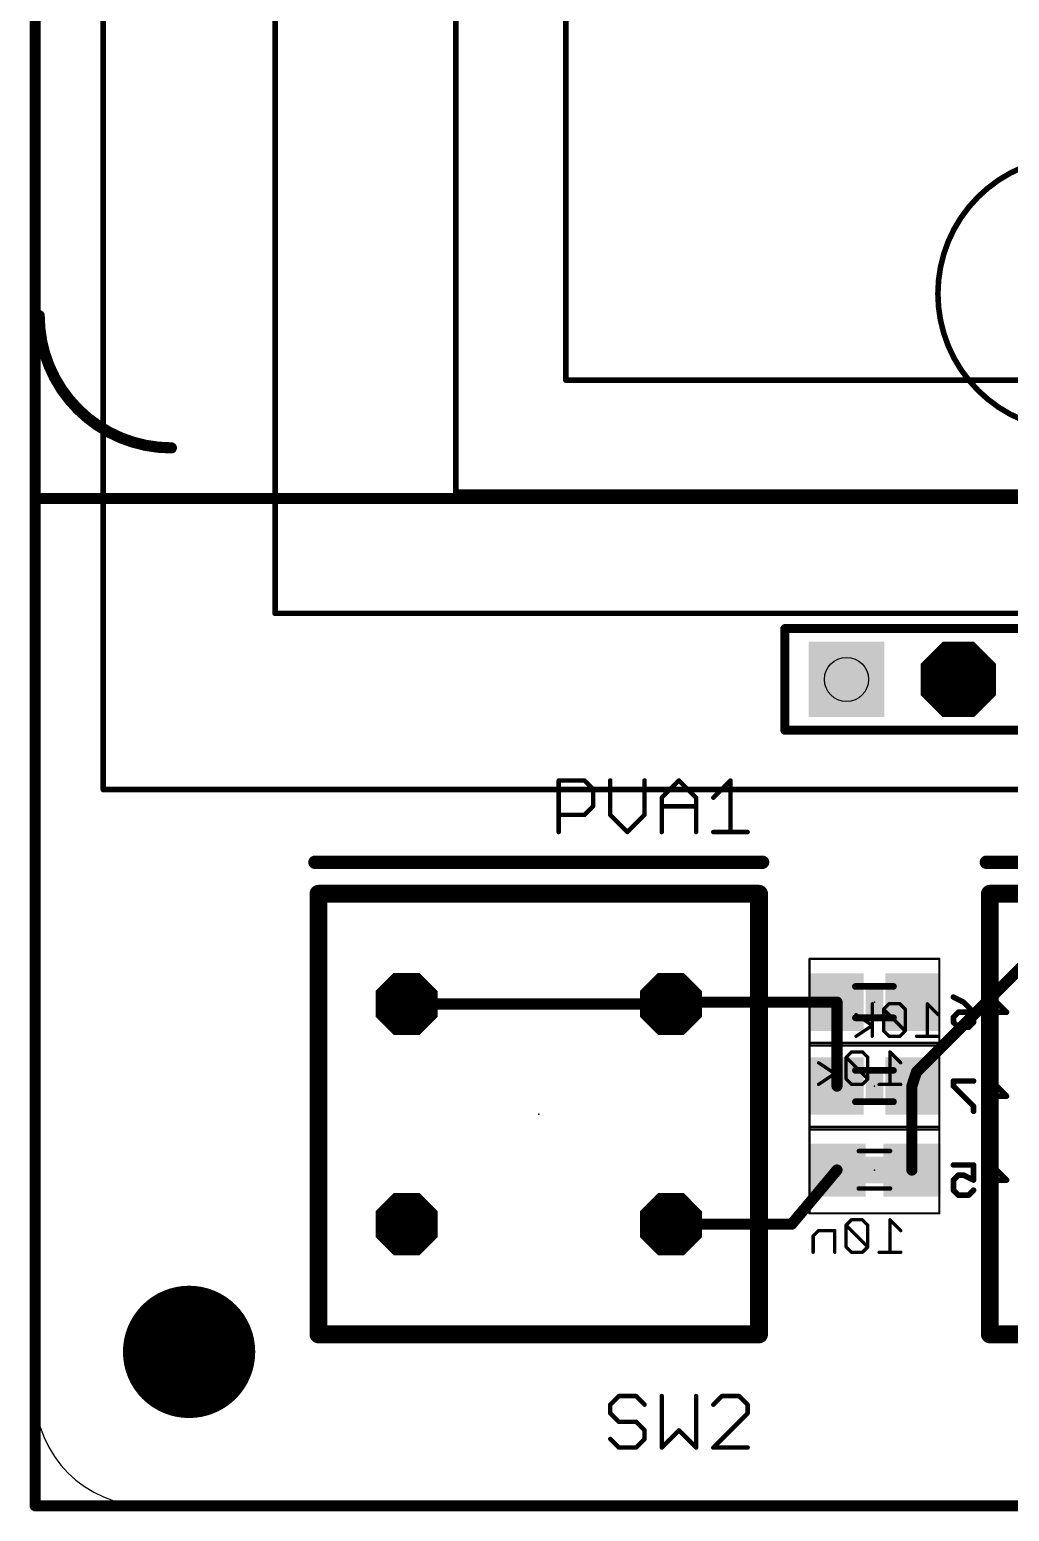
# Model space of a CAD drawing. Extents: x -0.1 to 85.2, y -25.2 to 58.4.
# Drawn here: x -0.13 to 22.11, y -24.26 to 9.37 of the extents above; entities that cross this region are included whole.
import ezdxf

# ---------------------------------------------------------------- set-up
doc = ezdxf.new("R2010")
doc.units = 0
for name, color, linetype in [('1', 22, 'CONTINUOUS'), ('16', 175, 'CONTINUOUS'), ('17', 82, 'CONTINUOUS'), ('20', 7, 'CONTINUOUS'), ('21', 253, 'CONTINUOUS'), ('23', 7, 'CONTINUOUS'), ('24', 7, 'CONTINUOUS'), ('25', 253, 'CONTINUOUS'), ('26', 253, 'CONTINUOUS'), ('27', 253, 'CONTINUOUS'), ('28', 253, 'CONTINUOUS'), ('29', 253, 'CONTINUOUS'), ('30', 253, 'CONTINUOUS'), ('32', 253, 'CONTINUOUS'), ('36', 253, 'CONTINUOUS'), ('40', 175, 'CONTINUOUS'), ('44', 253, 'CONTINUOUS'), ('49', 253, 'CONTINUOUS'), ('52', 253, 'CONTINUOUS')]:
    doc.layers.add(name, color=color, linetype=linetype)

# ---------------------------------------------------------------- blocks, each defined once
blk = doc.blocks.new('RECT')
blk.add_solid([(-0.5, -0.5), (0.5, -0.5), (-0.5, 0.5), (0.5, 0.5)])
blk = doc.blocks.new('OCTAGONP')
at = {"const_width": 0.5}
blk.add_lwpolyline([(-0.25, -0.1036), (-0.25, 0.1036), (-0.1036, 0.25), (0.1036, 0.25), (0.25, 0.1036), (0.25, -0.1036), (0.1036, -0.25), (-0.1036, -0.25), (-0.25, -0.1036), (-0.25, 0.1036)], dxfattribs=at)
blk = doc.blocks.new('SQUAREP')
blk.add_solid([(-0.5, -0.5), (0.5, -0.5), (-0.5, 0.5), (0.5, 0.5)])

msp = doc.modelspace()

# ---------------------------------------------------------------- linework, layer by layer
at = {"layer": '1', "const_width": 0.254}
for points in [[(0, 27.305), (0, -24.13)], [(0, -24.13), (85.09, -24.13)]]:
    msp.add_lwpolyline(points, dxfattribs=at)
at = {"layer": '1', "const_width": 0.127}
for points in [[(0, -24.0665, 1), (0, -24.1935)], [(-0.0635, -24.13, 1), (0.0635, -24.13)]]:
    msp.add_lwpolyline(points, format="xyb", dxfattribs=at)
at = {"layer": '16', "const_width": 0.254}
for points in [[(0, -1.27), (45.72, -1.27)], [(0, -24.13), (0, -1.27)], [(24.765, -9.525), (20.0025, -14.2875)], [(14.43, -12.74), (8.43, -12.74)], [(14.47, -12.7), (14.43, -12.74)], [(18.2, -12.7), (14.47, -12.7)], [(18.2, -14.605), (18.2, -12.7)], [(20.0025, -14.2875), (19.9, -14.605)], [(19.9, -16.51), (19.9, -14.605)], [(17.17, -17.74), (18.2, -16.51)], [(14.43, -17.74), (17.17, -17.74)], [(85.09, -24.13), (0, -24.13)]]:
    msp.add_lwpolyline(points, dxfattribs=at)
at = {"layer": '16', "const_width": 0.127}
for points in [[(0, -1.2065, 1), (0, -1.3335)], [(0.0635, -1.27, 1), (-0.0635, -1.27)], [(8.43, -12.6765, 1), (8.43, -12.8035)], [(14.3851, -12.6951, 1), (14.4749, -12.7849)], [(14.47, -12.6365, 1), (14.47, -12.7635)], [(14.5149, -12.7449, 1), (14.4251, -12.6551)], [(14.43, -12.8035, 1), (14.43, -12.6765)], [(18.2635, -12.7, 1), (18.1365, -12.7)], [(18.2, -12.7635, 1), (18.2, -12.6365)], [(19.9576, -14.2426, 1), (20.0474, -14.3324)], [(20.0629, -14.307, 1), (19.9421, -14.268)], [(18.1365, -14.605, 1), (18.2635, -14.605)], [(19.9635, -14.605, 1), (19.8365, -14.605)], [(19.8396, -14.5855, 1), (19.9604, -14.6245)], [(18.2487, -16.5508, 1), (18.1513, -16.4692)], [(19.8365, -16.51, 1), (19.9635, -16.51)], [(14.43, -17.6765, 1), (14.43, -17.8035)], [(17.1213, -17.6992, 1), (17.2187, -17.7808)], [(17.17, -17.8035, 1), (17.17, -17.6765)], [(0, -24.0665, 1), (0, -24.1935)], [(-0.0635, -24.13, 1), (0.0635, -24.13)]]:
    msp.add_lwpolyline(points, format="xyb", dxfattribs=at)
at = {"layer": '20'}
for p, q in [((0, 53.34), (0, -21.59)), ((2.54, -24.13), (82.55, -24.13))]:
    msp.add_line(p, q, dxfattribs=at)
msp.add_circle((3.4925, -20.6375), 1.4, dxfattribs=at)
msp.add_arc((2.54, -21.59), 2.54, 180, 270, dxfattribs=at)
at = {"layer": '21'}
for points, const_width in [([(17.016, -4.22), (68.074, -4.22)], 0.2032), ([(17.016, -6.53), (17.016, -4.22)], 0.2032), ([(68.074, -6.53), (17.016, -6.53)], 0.2032), ([(16.51, -9.525), (6.35, -9.525)], 0.3048), ([(31.75, -9.525), (21.59, -9.525)], 0.3048), ([(6.43, -20.24), (6.43, -10.24)], 0.4064), ([(6.43, -10.24), (16.43, -10.24)], 0.4064), ([(16.43, -10.24), (16.43, -20.24)], 0.4064), ([(21.67, -20.24), (21.67, -10.24)], 0.4064), ([(21.67, -10.24), (31.67, -10.24)], 0.4064), ([(16.43, -20.24), (6.43, -20.24)], 0.4064), ([(31.67, -20.24), (21.67, -20.24)], 0.4064)]:
    msp.add_lwpolyline(points, dxfattribs=dict(at, const_width=const_width))
for points, const_width in [([(17.016, -4.1692, 1), (17.016, -4.2708)], 0.1016), ([(17.0668, -4.22, 1), (16.9652, -4.22)], 0.1016), ([(17.016, -6.4792, 1), (17.016, -6.5808)], 0.1016), ([(16.9652, -6.53, 1), (17.0668, -6.53)], 0.1016), ([(6.35, -9.4488, 1), (6.35, -9.6012)], 0.1524), ([(16.51, -9.6012, 1), (16.51, -9.4488)], 0.1524), ([(21.59, -9.4488, 1), (21.59, -9.6012)], 0.1524), ([(6.5316, -10.24, 1), (6.3284, -10.24)], 0.2032), ([(6.43, -10.1384, 1), (6.43, -10.3416)], 0.2032), ([(16.5316, -10.24, 1), (16.3284, -10.24)], 0.2032), ([(16.43, -10.3416, 1), (16.43, -10.1384)], 0.2032), ([(21.7716, -10.24, 1), (21.5684, -10.24)], 0.2032), ([(21.67, -10.1384, 1), (21.67, -10.3416)], 0.2032), ([(6.43, -20.1384, 1), (6.43, -20.3416)], 0.2032), ([(6.3284, -20.24, 1), (6.5316, -20.24)], 0.2032), ([(16.3284, -20.24, 1), (16.5316, -20.24)], 0.2032), ([(16.43, -20.3416, 1), (16.43, -20.1384)], 0.2032), ([(21.67, -20.1384, 1), (21.67, -20.3416)], 0.2032), ([(21.5684, -20.24, 1), (21.7716, -20.24)], 0.2032)]:
    msp.add_lwpolyline(points, format="xyb", dxfattribs=dict(at, const_width=const_width))
at = {"layer": '23'}
msp.add_point((11.43, -15.24), dxfattribs=at)
at = {"layer": '24'}
for p in [(19.05, -12.7), (19.05, -14.605), (19.05, -16.51)]:
    msp.add_point(p, dxfattribs=at)
at = {"layer": '25', "const_width": 0.0508}
for points in [[(13.0346, -21.8167, 1), (13.0706, -21.8527)], [(13.078, -21.8347, 1), (13.0272, -21.8347)], [(13.2475, -21.6144, 1), (13.2475, -21.6652)], [(13.2655, -21.6578, 1), (13.2295, -21.6218)], [(13.6553, -21.6218, 1), (13.6193, -21.6578)], [(13.6373, -21.6652, 1), (13.6373, -21.6144)], [(13.8142, -21.8527, 1), (13.8502, -21.8167)], [(14.2474, -21.6398, 1), (14.1966, -21.6398)], [(15.027, -21.6398, 1), (14.9762, -21.6398)], [(15.3734, -21.8167, 1), (15.4094, -21.8527)], [(15.5863, -21.6144, 1), (15.5863, -21.6652)], [(15.6043, -21.6578, 1), (15.5683, -21.6218)], [(15.9941, -21.6218, 1), (15.9581, -21.6578)], [(15.9761, -21.6652, 1), (15.9761, -21.6144)], [(16.1964, -21.8347, 1), (16.1456, -21.8347)], [(16.153, -21.8527, 1), (16.189, -21.8167)], [(13.0706, -22.0116, 1), (13.0346, -22.0476)], [(13.0272, -22.0296, 1), (13.078, -22.0296)], [(13.2475, -22.1991, 1), (13.2475, -22.2499)], [(13.2295, -22.2425, 1), (13.2655, -22.2065)], [(13.6553, -22.2065, 1), (13.6193, -22.2425)], [(13.6373, -22.2499, 1), (13.6373, -22.1991)], [(16.1456, -22.0296, 1), (16.1964, -22.0296)], [(16.189, -22.0476, 1), (16.153, -22.0116)], [(13.8576, -22.4194, 1), (13.8068, -22.4194)], [(13.8142, -22.4374, 1), (13.8502, -22.4014)], [(14.6298, -22.4014, 1), (14.5938, -22.4374)], [(14.6298, -22.4374, 1), (14.5938, -22.4014)], [(13.0706, -22.5963, 1), (13.0346, -22.6323)], [(13.2475, -22.7838, 1), (13.2475, -22.8346)], [(13.2295, -22.8272, 1), (13.2655, -22.7912)], [(13.6193, -22.7912, 1), (13.6553, -22.8272)], [(13.6373, -22.8346, 1), (13.6373, -22.7838)], [(13.8068, -22.6143, 1), (13.8576, -22.6143)], [(13.8502, -22.6323, 1), (13.8142, -22.5963)], [(14.204, -22.7912, 1), (14.24, -22.8272)], [(14.1966, -22.8092, 1), (14.2474, -22.8092)], [(14.9762, -22.8092, 1), (15.027, -22.8092)], [(14.9836, -22.8272, 1), (15.0196, -22.7912)], [(15.3734, -22.7912, 1), (15.4094, -22.8272)], [(15.3914, -22.7838, 1), (15.3914, -22.8346)], [(16.171, -22.8346, 1), (16.171, -22.7838)]]:
    msp.add_lwpolyline(points, format="xyb", dxfattribs=at)
at = {"layer": '25', "const_width": 0.1016}
for points in [[(13.2475, -21.6398), (13.0526, -21.8347)], [(13.0526, -21.8347), (13.0526, -22.0296)], [(13.6373, -21.6398), (13.2475, -21.6398)], [(13.8322, -21.8347), (13.6373, -21.6398)], [(14.222, -21.6398), (14.222, -22.8092)], [(15.0016, -22.8092), (15.0016, -21.6398)], [(15.5863, -21.6398), (15.3914, -21.8347)], [(15.9761, -21.6398), (15.5863, -21.6398)], [(16.171, -21.8347), (15.9761, -21.6398)], [(16.171, -22.0296), (16.171, -21.8347)], [(13.0526, -22.0296), (13.2475, -22.2245)], [(13.2475, -22.2245), (13.6373, -22.2245)], [(13.6373, -22.2245), (13.8322, -22.4194)], [(15.3914, -22.8092), (16.171, -22.0296)], [(13.8322, -22.4194), (13.8322, -22.6143)], [(14.222, -22.8092), (14.6118, -22.4194)], [(14.6118, -22.4194), (15.0016, -22.8092)], [(13.2475, -22.8092), (13.0526, -22.6143)], [(13.6373, -22.8092), (13.2475, -22.8092)], [(13.8322, -22.6143), (13.6373, -22.8092)], [(16.171, -22.8092), (15.3914, -22.8092)]]:
    msp.add_lwpolyline(points, dxfattribs=at)
at = {"layer": '26', "const_width": 0.127}
for points in [[(20.8421, -12.5851), (21.0709, -12.6995)], [(21.0709, -12.6995), (21.2997, -12.9283)], [(21.7049, -13.2715), (21.7049, -12.5851)], [(21.7049, -12.5851), (22.0481, -12.9283)], [(20.8421, -13.0427), (20.9565, -12.9283)], [(20.8421, -13.1571), (20.8421, -13.0427)], [(20.9565, -13.2715), (20.8421, -13.1571)], [(20.9565, -12.9283), (21.2997, -12.9283)], [(21.2997, -13.1571), (21.1853, -13.2715)], [(21.2997, -12.9283), (21.2997, -13.1571)], [(22.0481, -12.9283), (21.5905, -12.9283)], [(21.1853, -13.2715), (20.9565, -13.2715)], [(21.2997, -14.4901), (20.8421, -14.4901)], [(20.8421, -14.4901), (20.8421, -14.6045)], [(21.7049, -15.1765), (21.7049, -14.4901)], [(21.7049, -14.4901), (22.0481, -14.8333)], [(20.8421, -14.6045), (21.2997, -15.0621)], [(22.0481, -14.8333), (21.5905, -14.8333)], [(21.2997, -15.0621), (21.2997, -15.1765)], [(20.8421, -16.3951), (21.2997, -16.3951)], [(21.2997, -16.3951), (21.2997, -16.7383)], [(21.7049, -17.0815), (21.7049, -16.3951)], [(21.7049, -16.3951), (22.0481, -16.7383)], [(20.9565, -16.6239), (20.8421, -16.7383)], [(20.8421, -16.7383), (20.8421, -16.9671)], [(21.0709, -16.6239), (20.9565, -16.6239)], [(21.2997, -16.7383), (21.0709, -16.6239)], [(22.0481, -16.7383), (21.5905, -16.7383)], [(20.8421, -16.9671), (20.9565, -17.0815)], [(20.9565, -17.0815), (21.1853, -17.0815)], [(21.1853, -17.0815), (21.2997, -16.9671)]]:
    msp.add_lwpolyline(points, dxfattribs=at)
at = {"layer": '26', "const_width": 0.0635}
for points in [[(20.8563, -12.5567, 1), (20.8279, -12.6135)], [(21.0933, -12.6771, 1), (21.0484, -12.722)], [(21.0567, -12.7279, 1), (21.0851, -12.6711)], [(21.7366, -12.5851, 1), (21.6731, -12.5851)], [(21.7273, -12.5627, 1), (21.6824, -12.6076)], [(20.8738, -13.0427, 1), (20.8103, -13.0427)], [(20.8196, -13.0203, 1), (20.8645, -13.0652)], [(20.8645, -13.1347, 1), (20.8196, -13.1796)], [(20.9565, -12.8966, 1), (20.9565, -12.9601)], [(20.9789, -12.9508, 1), (20.934, -12.9059)], [(21.3314, -12.9283, 1), (21.2679, -12.9283)], [(21.2772, -12.9508, 1), (21.3221, -12.9059)], [(21.3221, -13.1796, 1), (21.2772, -13.1347)], [(21.2997, -12.9601, 1), (21.2997, -12.8966)], [(21.5905, -12.8966, 1), (21.5905, -12.9601)], [(22.0256, -12.9508, 1), (22.0705, -12.9059)], [(22.0481, -12.9601, 1), (22.0481, -12.8966)], [(20.8103, -13.1571, 1), (20.8738, -13.1571)], [(20.9565, -13.2398, 1), (20.9565, -13.3033)], [(20.934, -13.294, 1), (20.9789, -13.249)], [(21.1628, -13.249, 1), (21.2077, -13.294)], [(21.1853, -13.3033, 1), (21.1853, -13.2398)], [(21.2679, -13.1571, 1), (21.3314, -13.1571)], [(21.6731, -13.2715, 1), (21.7366, -13.2715)], [(20.8421, -14.4584, 1), (20.8421, -14.5219)], [(20.8738, -14.4901, 1), (20.8103, -14.4901)], [(21.2997, -14.5219, 1), (21.2997, -14.4584)], [(21.7366, -14.4901, 1), (21.6731, -14.4901)], [(21.7273, -14.4677, 1), (21.6824, -14.5126)], [(20.8645, -14.5821, 1), (20.8196, -14.627)], [(20.8103, -14.6045, 1), (20.8738, -14.6045)], [(21.5905, -14.8016, 1), (21.5905, -14.8651)], [(22.0256, -14.8558, 1), (22.0705, -14.8109)], [(22.0481, -14.8651, 1), (22.0481, -14.8016)], [(21.3314, -15.0621, 1), (21.2679, -15.0621)], [(21.2772, -15.0846, 1), (21.3221, -15.0397)], [(21.2679, -15.1765, 1), (21.3314, -15.1765)], [(21.6731, -15.1765, 1), (21.7366, -15.1765)], [(20.8421, -16.3634, 1), (20.8421, -16.4269)], [(21.3314, -16.3951, 1), (21.2679, -16.3951)], [(21.2997, -16.4269, 1), (21.2997, -16.3634)], [(21.7366, -16.3951, 1), (21.6731, -16.3951)], [(21.7273, -16.3727, 1), (21.6824, -16.4176)], [(20.8738, -16.7383, 1), (20.8103, -16.7383)], [(20.8196, -16.7159, 1), (20.8645, -16.7608)], [(20.9565, -16.5922, 1), (20.9565, -16.6557)], [(20.9789, -16.6464, 1), (20.934, -16.6015)], [(21.0851, -16.5955, 1), (21.0567, -16.6523)], [(21.0709, -16.6557, 1), (21.0709, -16.5922)], [(21.2679, -16.7383, 1), (21.3314, -16.7383)], [(21.2855, -16.7667, 1), (21.3139, -16.7099)], [(21.5905, -16.7066, 1), (21.5905, -16.7701)], [(22.0256, -16.7608, 1), (22.0705, -16.7159)], [(22.0481, -16.7701, 1), (22.0481, -16.7066)], [(20.8645, -16.9447, 1), (20.8196, -16.9896)], [(20.8103, -16.9671, 1), (20.8738, -16.9671)], [(20.9565, -17.0498, 1), (20.9565, -17.1133)], [(20.934, -17.104, 1), (20.9789, -17.059)], [(21.1628, -17.059, 1), (21.2077, -17.104)], [(21.1853, -17.1133, 1), (21.1853, -17.0498)], [(21.3221, -16.9896, 1), (21.2772, -16.9447)], [(21.6731, -17.0815, 1), (21.7366, -17.0815)]]:
    msp.add_lwpolyline(points, format="xyb", dxfattribs=at)
at = {"layer": '27', "const_width": 0.1016}
for points in [[(11.8832, -8.8392), (11.8832, -7.6698)], [(11.8832, -7.6698), (12.4679, -7.6698)], [(12.4679, -7.6698), (12.6628, -7.8647)], [(13.0526, -7.6698), (13.0526, -8.4494)], [(13.8322, -8.4494), (13.8322, -7.6698)], [(14.222, -8.0596), (14.6118, -7.6698)], [(14.6118, -7.6698), (15.0016, -8.0596)], [(15.3914, -8.0596), (15.7812, -7.6698)], [(15.7812, -7.6698), (15.7812, -8.8392)], [(12.6628, -7.8647), (12.6628, -8.2545)], [(14.222, -8.8392), (14.222, -8.0596)], [(15.0016, -8.0596), (15.0016, -8.8392)], [(12.4679, -8.4494), (11.8832, -8.4494)], [(12.6628, -8.2545), (12.4679, -8.4494)], [(13.0526, -8.4494), (13.4424, -8.8392)], [(13.4424, -8.8392), (13.8322, -8.4494)], [(14.222, -8.2545), (15.0016, -8.2545)], [(15.3914, -8.8392), (16.171, -8.8392)]]:
    msp.add_lwpolyline(points, dxfattribs=at)
at = {"layer": '27', "const_width": 0.0508}
for points in [[(11.9086, -7.6698, 1), (11.8578, -7.6698)], [(11.8832, -7.6444, 1), (11.8832, -7.6952)], [(12.4859, -7.6518, 1), (12.4499, -7.6878)], [(12.4679, -7.6952, 1), (12.4679, -7.6444)], [(13.078, -7.6698, 1), (13.0272, -7.6698)], [(13.8576, -7.6698, 1), (13.8068, -7.6698)], [(14.6298, -7.6518, 1), (14.5938, -7.6878)], [(14.6298, -7.6878, 1), (14.5938, -7.6518)], [(15.8066, -7.6698, 1), (15.7558, -7.6698)], [(15.7992, -7.6878, 1), (15.7632, -7.6518)], [(12.6882, -7.8647, 1), (12.6374, -7.8647)], [(12.6448, -7.8827, 1), (12.6808, -7.8467)], [(14.204, -8.0416, 1), (14.24, -8.0776)], [(14.2474, -8.0596, 1), (14.1966, -8.0596)], [(15.027, -8.0596, 1), (14.9762, -8.0596)], [(14.9836, -8.0776, 1), (15.0196, -8.0416)], [(15.3734, -8.0416, 1), (15.4094, -8.0776)], [(11.8832, -8.424, 1), (11.8832, -8.4748)], [(12.4499, -8.4314, 1), (12.4859, -8.4674)], [(12.4679, -8.4748, 1), (12.4679, -8.424)], [(12.6374, -8.2545, 1), (12.6882, -8.2545)], [(12.6808, -8.2725, 1), (12.6448, -8.2365)], [(13.0706, -8.4314, 1), (13.0346, -8.4674)], [(13.8502, -8.4674, 1), (13.8142, -8.4314)], [(14.222, -8.2291, 1), (14.222, -8.2799)], [(15.0016, -8.2799, 1), (15.0016, -8.2291)], [(13.0272, -8.4494, 1), (13.078, -8.4494)], [(13.8068, -8.4494, 1), (13.8576, -8.4494)], [(11.8578, -8.8392, 1), (11.9086, -8.8392)], [(13.4244, -8.8212, 1), (13.4604, -8.8572)], [(13.4244, -8.8572, 1), (13.4604, -8.8212)], [(14.1966, -8.8392, 1), (14.2474, -8.8392)], [(14.9762, -8.8392, 1), (15.027, -8.8392)], [(15.3914, -8.8138, 1), (15.3914, -8.8646)], [(15.7558, -8.8392, 1), (15.8066, -8.8392)], [(16.171, -8.8646, 1), (16.171, -8.8138)]]:
    msp.add_lwpolyline(points, format="xyb", dxfattribs=at)
at = {"layer": '28', "const_width": 0.0762}
for points in [[(19.0006, -13.4747), (19.0006, -12.7375)], [(19.3804, -12.7375), (19.2575, -12.8603)], [(19.6261, -12.7375), (19.3804, -12.7375)], [(19.749, -12.8603), (19.6261, -12.7375)], [(20.4974, -12.9832), (20.2517, -12.7375)], [(20.2517, -12.7375), (20.2517, -13.4747)], [(19.0006, -13.229), (18.632, -12.9832)], [(19.2575, -12.8603), (19.2575, -13.3518)], [(19.749, -13.3518), (19.2575, -12.8603)], [(19.749, -13.3518), (19.749, -12.8603)], [(18.632, -13.4747), (19.0006, -13.229)], [(19.2575, -13.3518), (19.3804, -13.4747)], [(19.3804, -13.4747), (19.6261, -13.4747)], [(19.6261, -13.4747), (19.749, -13.3518)], [(20.4974, -13.4747), (20.0059, -13.4747)], [(18.1501, -14.3212), (17.7815, -14.0754)], [(18.1501, -14.5669), (18.1501, -13.8297)], [(18.5299, -13.8297), (18.407, -13.9525)], [(18.407, -13.9525), (18.407, -14.444)], [(18.8985, -14.444), (18.407, -13.9525)], [(18.7756, -13.8297), (18.5299, -13.8297)], [(18.8985, -13.9525), (18.7756, -13.8297)], [(18.8985, -14.444), (18.8985, -13.9525)], [(19.6469, -14.0754), (19.4012, -13.8297)], [(19.4012, -13.8297), (19.4012, -14.5669)], [(17.7815, -14.5669), (18.1501, -14.3212)], [(18.407, -14.444), (18.5299, -14.5669)], [(18.7756, -14.5669), (18.8985, -14.444)], [(18.5299, -14.5669), (18.7756, -14.5669)], [(19.6469, -14.5669), (19.1554, -14.5669)], [(18.5299, -17.6397), (18.407, -17.7625)], [(18.407, -17.7625), (18.407, -18.254)], [(18.8985, -18.254), (18.407, -17.7625)], [(18.7756, -17.6397), (18.5299, -17.6397)], [(18.8985, -17.7625), (18.7756, -17.6397)], [(18.8985, -18.254), (18.8985, -17.7625)], [(19.6469, -17.8854), (19.4012, -17.6397)], [(19.4012, -17.6397), (19.4012, -18.3769)], [(17.7815, -17.8854), (17.6586, -18.0083)], [(17.6586, -18.0083), (17.6586, -18.3769)], [(18.1501, -17.8854), (17.7815, -17.8854)], [(18.1501, -18.3769), (18.1501, -17.8854)], [(18.407, -18.254), (18.5299, -18.3769)], [(18.5299, -18.3769), (18.7756, -18.3769)], [(18.7756, -18.3769), (18.8985, -18.254)], [(19.6469, -18.3769), (19.1554, -18.3769)]]:
    msp.add_lwpolyline(points, dxfattribs=at)
at = {"layer": '28', "const_width": 0.0381}
for points in [[(19.0196, -12.7375, 1), (18.9815, -12.7375)], [(19.3804, -12.7184, 1), (19.3804, -12.7565)], [(19.3939, -12.7509, 1), (19.3669, -12.724)], [(19.6396, -12.724, 1), (19.6127, -12.7509)], [(19.6261, -12.7565, 1), (19.6261, -12.7184)], [(20.2651, -12.724, 1), (20.2382, -12.7509)], [(20.2707, -12.7375, 1), (20.2326, -12.7375)], [(18.6425, -12.9674, 1), (18.6214, -12.9991)], [(19.2766, -12.8603, 1), (19.2385, -12.8603)], [(19.271, -12.8469, 1), (19.244, -12.8738)], [(19.244, -12.8469, 1), (19.271, -12.8738)], [(19.768, -12.8603, 1), (19.7299, -12.8603)], [(19.7355, -12.8738, 1), (19.7625, -12.8469)], [(20.4839, -12.9967, 1), (20.5109, -12.9697)], [(18.6214, -13.4588, 1), (18.6425, -13.4906)], [(19.0111, -13.2448, 1), (18.99, -13.2131)], [(18.99, -13.2448, 1), (19.0111, -13.2131)], [(19.271, -13.3384, 1), (19.244, -13.3653)], [(19.2385, -13.3518, 1), (19.2766, -13.3518)], [(19.3804, -13.4557, 1), (19.3804, -13.4938)], [(19.3669, -13.4882, 1), (19.3939, -13.4612)], [(19.6127, -13.4612, 1), (19.6396, -13.4882)], [(19.6261, -13.4938, 1), (19.6261, -13.4557)], [(19.7299, -13.3518, 1), (19.768, -13.3518)], [(19.7625, -13.3653, 1), (19.7355, -13.3384)], [(19.7355, -13.3653, 1), (19.7625, -13.3384)], [(20.0059, -13.4557, 1), (20.0059, -13.4938)], [(20.4974, -13.4938, 1), (20.4974, -13.4557)], [(18.9815, -13.4747, 1), (19.0196, -13.4747)], [(20.2326, -13.4747, 1), (20.2707, -13.4747)], [(17.792, -14.0596, 1), (17.7709, -14.0913)], [(18.1691, -13.8297, 1), (18.131, -13.8297)], [(18.4205, -13.9391, 1), (18.3935, -13.966)], [(18.3935, -13.9391, 1), (18.4205, -13.966)], [(18.4261, -13.9525, 1), (18.388, -13.9525)], [(18.5299, -13.8106, 1), (18.5299, -13.8487)], [(18.5433, -13.8431, 1), (18.5164, -13.8162)], [(18.7891, -13.8162, 1), (18.7621, -13.8431)], [(18.7756, -13.8487, 1), (18.7756, -13.8106)], [(18.9175, -13.9525, 1), (18.8794, -13.9525)], [(18.885, -13.966, 1), (18.912, -13.9391)], [(19.4146, -13.8162, 1), (19.3877, -13.8431)], [(19.4202, -13.8297, 1), (19.3821, -13.8297)], [(19.6334, -14.0889, 1), (19.6604, -14.0619)], [(18.1606, -14.337, 1), (18.1395, -14.3053)], [(18.1395, -14.337, 1), (18.1606, -14.3053)], [(18.4205, -14.4306, 1), (18.3935, -14.4575)], [(18.388, -14.444, 1), (18.4261, -14.444)], [(18.8794, -14.444, 1), (18.9175, -14.444)], [(18.912, -14.4575, 1), (18.885, -14.4306)], [(18.885, -14.4575, 1), (18.912, -14.4306)], [(17.7709, -14.551, 1), (17.792, -14.5828)], [(18.131, -14.5669, 1), (18.1691, -14.5669)], [(18.5299, -14.5479, 1), (18.5299, -14.586)], [(18.5164, -14.5804, 1), (18.5433, -14.5534)], [(18.7621, -14.5534, 1), (18.7891, -14.5804)], [(18.7756, -14.586, 1), (18.7756, -14.5479)], [(19.1554, -14.5479, 1), (19.1554, -14.586)], [(19.3821, -14.5669, 1), (19.4202, -14.5669)], [(19.6469, -14.586, 1), (19.6469, -14.5479)], [(18.4205, -17.7491, 1), (18.3935, -17.776)], [(18.3935, -17.7491, 1), (18.4205, -17.776)], [(18.4261, -17.7625, 1), (18.388, -17.7625)], [(18.5299, -17.6206, 1), (18.5299, -17.6587)], [(18.5433, -17.6531, 1), (18.5164, -17.6262)], [(18.7891, -17.6262, 1), (18.7621, -17.6531)], [(18.7756, -17.6587, 1), (18.7756, -17.6206)], [(18.9175, -17.7625, 1), (18.8794, -17.7625)], [(18.885, -17.776, 1), (18.912, -17.7491)], [(19.4146, -17.6262, 1), (19.3877, -17.6531)], [(19.4202, -17.6397, 1), (19.3821, -17.6397)], [(17.6776, -18.0083, 1), (17.6395, -18.0083)], [(17.6451, -17.9948, 1), (17.6721, -18.0218)], [(17.7815, -17.8664, 1), (17.7815, -17.9045)], [(17.7949, -17.8989, 1), (17.768, -17.8719)], [(18.1691, -17.8854, 1), (18.131, -17.8854)], [(18.1501, -17.9045, 1), (18.1501, -17.8664)], [(19.6334, -17.8989, 1), (19.6604, -17.8719)], [(17.6395, -18.3769, 1), (17.6776, -18.3769)], [(18.131, -18.3769, 1), (18.1691, -18.3769)], [(18.4205, -18.2406, 1), (18.3935, -18.2675)], [(18.388, -18.254, 1), (18.4261, -18.254)], [(18.5299, -18.3578, 1), (18.5299, -18.3959)], [(18.5164, -18.3904, 1), (18.5433, -18.3634)], [(18.7621, -18.3634, 1), (18.7891, -18.3904)], [(18.7756, -18.3959, 1), (18.7756, -18.3578)], [(18.8794, -18.254, 1), (18.9175, -18.254)], [(18.912, -18.2675, 1), (18.885, -18.2406)], [(18.885, -18.2675, 1), (18.912, -18.2406)], [(19.1554, -18.3578, 1), (19.1554, -18.3959)], [(19.3821, -18.3769, 1), (19.4202, -18.3769)], [(19.6469, -18.3959, 1), (19.6469, -18.3578)]]:
    msp.add_lwpolyline(points, format="xyb", dxfattribs=at)
at = {"layer": '29', "const_width": 1.5016}
msp.add_lwpolyline([(3.4925, -21.3883, 1), (3.4925, -19.8867, 1), (3.4925, -21.3883)], format="xyb", dxfattribs=at)
at = {"layer": '30', "const_width": 1.5016}
msp.add_lwpolyline([(3.4925, -21.3883, 1), (3.4925, -19.8867, 1), (3.4925, -21.3883)], format="xyb", dxfattribs=at)
at = {"layer": '40', "const_width": 0.0508}
for points in [[(20.523, -11.717), (17.577, -11.717)], [(17.577, -11.717), (17.577, -13.683)], [(20.523, -13.683), (20.523, -11.717)], [(20.523, -13.622), (17.577, -13.622)], [(17.577, -13.622), (17.577, -15.588)], [(17.577, -13.683), (20.523, -13.683)], [(20.523, -15.588), (20.523, -13.622)], [(20.523, -15.527), (17.577, -15.527)], [(17.577, -15.527), (17.577, -17.493)], [(17.577, -15.588), (20.523, -15.588)], [(20.523, -17.493), (20.523, -15.527)], [(17.577, -17.493), (20.523, -17.493)]]:
    msp.add_lwpolyline(points, dxfattribs=at)
at = {"layer": '40', "const_width": 0.0254}
for points in [[(17.577, -11.7043, 1), (17.577, -11.7297)], [(17.5897, -11.717, 1), (17.5643, -11.717)], [(20.5357, -11.717, 1), (20.5103, -11.717)], [(20.523, -11.7297, 1), (20.523, -11.7043)], [(17.577, -13.6093, 1), (17.577, -13.6347)], [(17.5897, -13.622, 1), (17.5643, -13.622)], [(17.577, -13.6703, 1), (17.577, -13.6957)], [(17.5643, -13.683, 1), (17.5897, -13.683)], [(20.5357, -13.622, 1), (20.5103, -13.622)], [(20.5103, -13.683, 1), (20.5357, -13.683)], [(20.523, -13.6347, 1), (20.523, -13.6093)], [(20.523, -13.6957, 1), (20.523, -13.6703)], [(17.577, -15.5143, 1), (17.577, -15.5397)], [(17.5897, -15.527, 1), (17.5643, -15.527)], [(17.577, -15.5753, 1), (17.577, -15.6007)], [(17.5643, -15.588, 1), (17.5897, -15.588)], [(20.5357, -15.527, 1), (20.5103, -15.527)], [(20.5103, -15.588, 1), (20.5357, -15.588)], [(20.523, -15.5397, 1), (20.523, -15.5143)], [(20.523, -15.6007, 1), (20.523, -15.5753)], [(17.577, -17.4803, 1), (17.577, -17.5057)], [(17.5643, -17.493, 1), (17.5897, -17.493)], [(20.5103, -17.493, 1), (20.5357, -17.493)], [(20.523, -17.5057, 1), (20.523, -17.4803)]]:
    msp.add_lwpolyline(points, format="xyb", dxfattribs=at)
at = {"layer": '44'}
for centre, radius in [((18.415, -5.375), 0.5), ((20.955, -5.375), 0.5), ((8.43, -12.74), 0.35), ((14.43, -12.74), 0.35), ((8.43, -17.74), 0.35), ((14.43, -17.74), 0.35)]:
    msp.add_circle(centre, radius, dxfattribs=at)
at = {"layer": '49', "const_width": 0.127}
for points in [[(1.545, -7.875), (1.545, 39.625)], [(5.445, 39.625), (5.445, -3.875)], [(9.545, -1.1213), (9.545, 31.8988)], [(12.045, 1.4188), (12.045, 29.3588)], [(73.045, 1.4188), (12.045, 1.4188)], [(75.545, -1.1213), (9.545, -1.1213)], [(5.445, -3.875), (79.645, -3.875)], [(1.545, -7.875), (83.545, -7.875)]]:
    msp.add_lwpolyline(points, dxfattribs=at)
at = {"layer": '49', "const_width": 0.0635}
for points in [[(12.0132, 1.4188, 1), (12.0768, 1.4188)], [(12.045, 1.4505, 1), (12.045, 1.387)], [(9.5132, -1.1213, 1), (9.5768, -1.1213)], [(9.545, -1.0895, 1), (9.545, -1.153)], [(5.445, -3.8432, 1), (5.445, -3.9068)], [(5.4133, -3.875, 1), (5.4768, -3.875)], [(1.545, -7.8433, 1), (1.545, -7.9067)], [(1.5133, -7.875, 1), (1.5768, -7.875)]]:
    msp.add_lwpolyline(points, format="xyb", dxfattribs=at)
at = {"layer": '52'}
for points, const_width in [([(23.59, 0.28, 1), (23.59, 6.48, 1), (23.59, 0.28)], 0.127), ([(0.09, 2.88, 0.4142), (3.09, -0.12)], 0.254), ([(0.1535, 2.88, 1), (0.0265, 2.88)], 0.127), ([(3.09, -0.1835, 1), (3.09, -0.0565)], 0.127), ([(18.618, -12.3059, 1), (18.618, -12.3821)], 0.0762), ([(19.482, -12.3821, 1), (19.482, -12.3059)], 0.0762), ([(18.618, -13.0179, 1), (18.618, -13.0941)], 0.0762), ([(19.482, -13.0941, 1), (19.482, -13.0179)], 0.0762), ([(18.618, -14.2109, 1), (18.618, -14.2871)], 0.0762), ([(19.482, -14.2871, 1), (19.482, -14.2109)], 0.0762), ([(18.618, -14.9229, 1), (18.618, -14.9991)], 0.0762), ([(19.482, -14.9991, 1), (19.482, -14.9229)], 0.0762), ([(18.694, -16.0526, 1), (18.694, -16.1034)], 0.0508), ([(19.406, -16.1034, 1), (19.406, -16.0526)], 0.0508), ([(18.694, -16.9036, 1), (18.694, -16.9544)], 0.0508), ([(19.406, -16.9544, 1), (19.406, -16.9036)], 0.0508)]:
    msp.add_lwpolyline(points, format="xyb", dxfattribs=dict(at, const_width=const_width))
for points, const_width in [([(18.618, -12.344), (19.482, -12.344)], 0.1524), ([(19.482, -13.056), (18.618, -13.056)], 0.1524), ([(18.618, -14.249), (19.482, -14.249)], 0.1524), ([(19.482, -14.961), (18.618, -14.961)], 0.1524), ([(19.406, -16.078), (18.694, -16.078)], 0.1016), ([(19.406, -16.929), (18.694, -16.929)], 0.1016)]:
    msp.add_lwpolyline(points, dxfattribs=dict(at, const_width=const_width))

# ---------------------------------------------------------------- block references
at = {"layer": '16', "yscale": 1.1, "rotation": 180}
for p in [(18.2, -12.7), (19.9, -12.7)]:
    msp.add_blockref('RECT', p, dxfattribs=at)
at = {"layer": '16', "yscale": 1.1}
for p in [(18.2, -14.605), (19.9, -14.605)]:
    msp.add_blockref('RECT', p, dxfattribs=at)
at = {"layer": '16', "xscale": 1.1, "rotation": 180}
for p in [(18.2, -16.51), (19.9, -16.51)]:
    msp.add_blockref('RECT', p, dxfattribs=at)
at = {"layer": '17', "xscale": 1.508, "yscale": 1.508}
for name, p in [('SQUAREP', (18.415, -5.375)), ('SQUAREP', (18.415, -5.375)), ('OCTAGONP', (20.955, -5.375)), ('OCTAGONP', (20.955, -5.375))]:
    msp.add_blockref(name, p, dxfattribs=at)
at = {"layer": '17', "xscale": 1.208, "yscale": 1.208, "rotation": 180}
for p in [(8.43, -12.74), (8.43, -12.74), (14.43, -12.74), (14.43, -12.74), (8.43, -17.74), (8.43, -17.74), (14.43, -17.74), (14.43, -17.74)]:
    msp.add_blockref('OCTAGONP', p, dxfattribs=at)
at = {"layer": '29', "xscale": 1.7112, "yscale": 1.7112}
for name, p in [('SQUAREP', (18.415, -5.375)), ('OCTAGONP', (20.955, -5.375))]:
    msp.add_blockref(name, p, dxfattribs=at)
at = {"layer": '29', "xscale": 1.4112, "yscale": 1.4112, "rotation": 180}
for p in [(8.43, -12.74), (14.43, -12.74), (8.43, -17.74), (14.43, -17.74)]:
    msp.add_blockref('OCTAGONP', p, dxfattribs=at)
at = {"layer": '30'}
for name, p, xscale, yscale in [('SQUAREP', (18.415, -5.375), 1.7112, 1.7112), ('OCTAGONP', (20.955, -5.375), 1.7112, 1.7112), ('RECT', (18.2, -14.605), 1.2032, 1.3032), ('RECT', (19.9, -14.605), 1.2032, 1.3032)]:
    msp.add_blockref(name, p, dxfattribs=dict(at, xscale=xscale, yscale=yscale))
at = {"layer": '30', "rotation": 180}
for name, p, xscale, yscale in [('OCTAGONP', (8.43, -12.74), 1.4112, 1.4112), ('OCTAGONP', (14.43, -12.74), 1.4112, 1.4112), ('RECT', (18.2, -12.7), 1.2032, 1.3032), ('RECT', (19.9, -12.7), 1.2032, 1.3032), ('RECT', (18.2, -16.51), 1.3032, 1.2032), ('RECT', (19.9, -16.51), 1.3032, 1.2032), ('OCTAGONP', (8.43, -17.74), 1.4112, 1.4112), ('OCTAGONP', (14.43, -17.74), 1.4112, 1.4112)]:
    msp.add_blockref(name, p, dxfattribs=dict(at, xscale=xscale, yscale=yscale))
at = {"layer": '32', "yscale": 1.1, "rotation": 180}
for p in [(18.2, -12.7), (19.9, -12.7)]:
    msp.add_blockref('RECT', p, dxfattribs=at)
at = {"layer": '32', "yscale": 1.1}
for p in [(18.2, -14.605), (19.9, -14.605)]:
    msp.add_blockref('RECT', p, dxfattribs=at)
at = {"layer": '32', "xscale": 1.1, "rotation": 180}
for p in [(18.2, -16.51), (19.9, -16.51)]:
    msp.add_blockref('RECT', p, dxfattribs=at)
at = {"layer": '36', "xscale": 0.3998, "rotation": 180}
for p, yscale in [((19.05, -12.7), 0.8002), ((19.05, -16.51), 0.6)]:
    msp.add_blockref('RECT', p, dxfattribs=dict(at, yscale=yscale))
at = {"layer": '36', "xscale": 0.3998, "yscale": 0.8002}
msp.add_blockref('RECT', (19.05, -14.605), dxfattribs=at)
at = {"layer": '52', "rotation": 180}
for p, xscale, yscale in [((18.415, -12.7), 0.4064, 0.8636), ((19.685, -12.7), 0.4064, 0.8636), ((18.4698, -16.5049), 0.5001, 0.95), ((19.6381, -16.5049), 0.5001, 0.95)]:
    msp.add_blockref('RECT', p, dxfattribs=dict(at, xscale=xscale, yscale=yscale))
at = {"layer": '52', "xscale": 0.4064, "yscale": 0.8636}
for p in [(18.415, -14.605), (19.685, -14.605)]:
    msp.add_blockref('RECT', p, dxfattribs=at)

doc.saveas('drawing.dxf')
